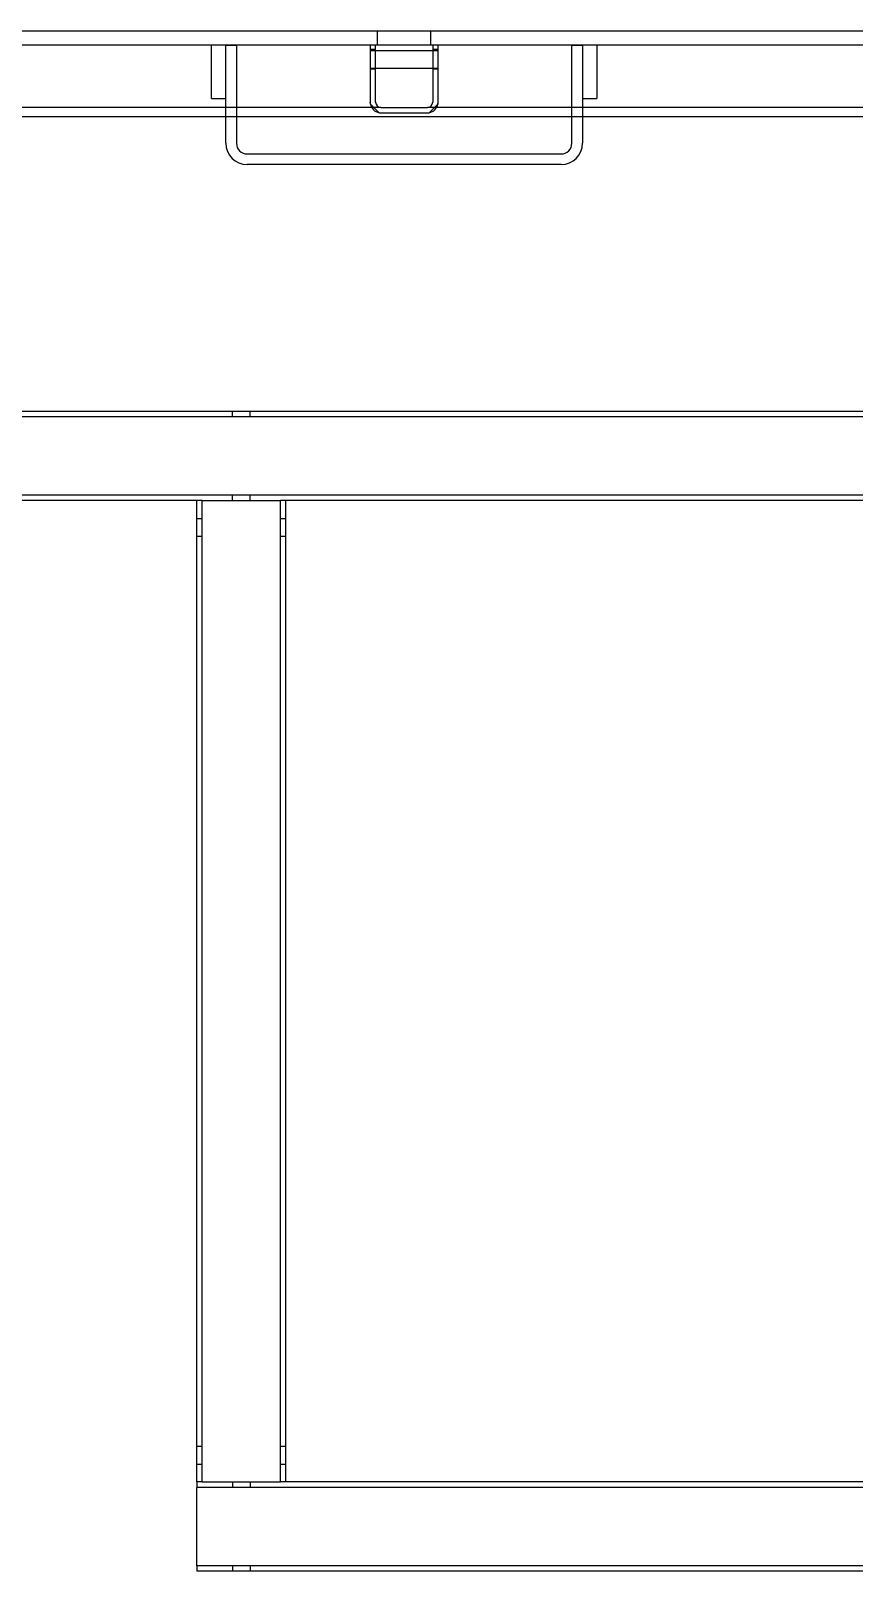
# Model space of a CAD drawing. Header units: millimetres. Extents: x 400392 to 401186, y 4543812 to 4544115.
# Drawn here: x 400877.893 to 400878.355, y 4544039.263 to 4544040.127 of the extents above; entities that cross this region are included whole.
import ezdxf

# ---------------------------------------------------------------- set-up
doc = ezdxf.new("R2010")
doc.units = ezdxf.units.MM
doc.layers.add('görünüş prota', color=4, linetype='Continuous')
doc.layers.add('kiris prota', color=6, linetype='Continuous')

# ---------------------------------------------------------------- blocks, each defined once
blk = doc.blocks.new('A$C750F51A7')
at = {"layer": 'görünüş prota', "color": 253, "lineweight": -2}
for p, q in [((-220.984, -61.165), (-73.334, -61.165)), ((-148.509, -61.965), (-148.509, -61.165)), ((-145.509, -61.965), (-145.509, -61.165)), ((-73.334, -61.965), (-220.984, -61.965)), ((-157.809, -64.965), (-157.809, -61.965)), ((-157.009, -67.465), (-157.009, -61.965)), ((-157.009, -61.965), (-156.409, -61.965)), ((-156.409, -61.965), (-156.409, -67.465)), ((-148.909, -61.965), (-148.909, -65.265)), ((-148.609, -65.165), (-148.609, -61.965)), ((-145.409, -61.965), (-145.409, -65.165)), ((-145.109, -65.265), (-145.109, -61.965)), ((-137.609, -67.465), (-137.609, -61.965)), ((-137.609, -61.965), (-137.009, -61.965)), ((-137.009, -61.965), (-137.009, -67.465)), ((-136.209, -61.965), (-136.209, -64.965)), ((-148.609, -62.215), (-148.909, -62.215)), ((-148.909, -62.265), (-145.109, -62.265)), ((-145.109, -62.215), (-145.409, -62.215)), ((-148.909, -63.265), (-145.109, -63.265)), ((-148.609, -63.315), (-148.909, -63.315)), ((-145.109, -63.315), (-145.409, -63.315)), ((-157.009, -65.465), (-174.584, -65.465)), ((-157.809, -64.965), (-157.009, -64.965)), ((-156.409, -65.465), (-157.009, -65.465)), ((-148.829, -65.465), (-156.409, -65.465)), ((-148.909, -65.265), (-148.409, -65.765)), ((-148.309, -65.465), (-148.829, -65.465)), ((-148.309, -65.465), (-145.709, -65.465)), ((-145.19, -65.465), (-145.709, -65.465)), ((-145.609, -65.765), (-145.109, -65.265)), ((-137.609, -65.465), (-145.19, -65.465)), ((-137.009, -65.465), (-137.609, -65.465)), ((-137.009, -64.965), (-136.209, -64.965)), ((-119.734, -65.465), (-137.009, -65.465)), ((-195.384, -65.965), (-98.934, -65.965)), ((-148.409, -65.765), (-145.609, -65.765)), ((-155.809, -68.065), (-138.209, -68.065)), ((-138.209, -68.665), (-155.809, -68.665)), ((-94.334, -82.495), (-199.934, -82.495)), ((-94.334, -82.795), (-199.934, -82.795)), ((-156.634, -82.795), (-156.634, -82.495)), ((-155.634, -82.795), (-155.634, -82.495)), ((-94.334, -87.195), (-199.934, -87.195)), ((-158.634, -87.495), (-199.934, -87.495)), ((-158.634, -142.495), (-158.634, -87.495)), ((-158.334, -87.495), (-158.634, -87.495)), ((-158.334, -142.495), (-158.334, -87.495)), ((-158.334, -87.495), (-153.934, -87.495)), ((-156.634, -87.495), (-156.634, -87.195)), ((-155.634, -87.495), (-155.634, -87.195)), ((-153.934, -142.495), (-153.934, -87.495)), ((-153.634, -87.495), (-153.934, -87.495)), ((-94.334, -87.495), (-153.634, -87.495)), ((-153.634, -142.495), (-153.634, -87.495)), ((-158.634, -88.495), (-158.334, -88.495)), ((-153.934, -88.495), (-153.634, -88.495)), ((-158.634, -89.495), (-158.334, -89.495)), ((-153.934, -89.495), (-153.634, -89.495)), ((-158.634, -140.495), (-158.334, -140.495)), ((-153.934, -140.495), (-153.634, -140.495)), ((-158.634, -141.495), (-158.334, -141.495)), ((-153.934, -141.495), (-153.634, -141.495)), ((-158.334, -142.495), (-158.634, -142.495)), ((-158.634, -142.495), (-158.634, -142.795)), ((86.767, -142.795), (-158.634, -142.795)), ((-158.634, -147.195), (-158.634, -142.795)), ((-158.334, -142.495), (-153.934, -142.495)), ((-156.634, -142.495), (-156.634, -142.795)), ((-155.634, -142.495), (-155.634, -142.795)), ((-153.634, -142.495), (-153.934, -142.495)), ((81.766, -142.495), (-153.634, -142.495)), ((87.702, -147.195), (-158.634, -147.195)), ((-158.634, -147.195), (-158.634, -147.495)), ((87.766, -147.495), (-158.634, -147.495)), ((-156.634, -147.195), (-156.634, -147.495)), ((-155.634, -147.195), (-155.634, -147.495))]:
    blk.add_line(p, q, dxfattribs=at)
for centre, radius, start, end in [((-148.309, -65.165), 0.6, 180, 190.58422), ((-148.309, -65.165), 0.6, 190.58422, 259.41578), ((-148.309, -65.165), 0.3, 180, 270), ((-145.709, -65.165), 0.3, 270, 0), ((-145.709, -65.165), 0.6, 280.58422, 349.41578), ((-145.709, -65.165), 0.6, 349.41578, 0), ((-148.309, -65.165), 0.6, 259.41578, 270), ((-145.709, -65.165), 0.6, 270, 280.58422), ((-155.809, -67.465), 1.2, 180, 270), ((-155.809, -67.465), 0.6, 180, 270), ((-138.209, -67.465), 1.2, 270, 0), ((-138.209, -67.465), 0.6, 270, 0)]:
    blk.add_arc(centre, radius, start, end, dxfattribs=at)
blk = doc.blocks.new('M-M Kesiti')
at = {"layer": 'kiris prota', "color": 1, "xscale": 0.01, "yscale": 0.01, "zscale": 0.01}
blk.add_blockref('A$C750F51A7', (401540.19071, 4543997.15077), dxfattribs=at)

msp = doc.modelspace()

# ---------------------------------------------------------------- block references
msp.add_blockref('M-M Kesiti', (-660.61839, 43.58755))

doc.saveas('drawing.dxf')
